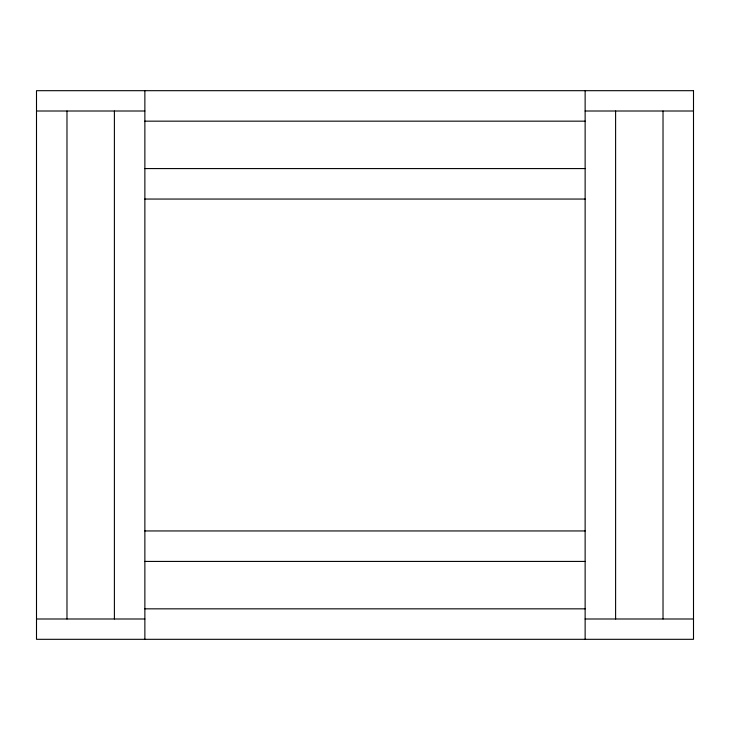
<?xml version="1.0" encoding="UTF-8"?>
<svg xmlns="http://www.w3.org/2000/svg" width="730" height="730" viewBox="0 0 730 730"><rect width="100%" height="100%" fill="white"/><g stroke="black" fill="none" stroke-linecap="round" stroke-linejoin="round"><path stroke-width="1.09" d="M36.5 111.006L144.868 111.006M585.131 111.006L693.5 111.006M144.868 121.162L585.131 121.162M144.868 168.575L585.131 168.575M144.868 199.053L585.131 199.053M144.868 530.947L585.131 530.947M144.868 561.425L585.131 561.425M144.868 608.838L585.131 608.838M36.5 618.994L144.868 618.994M585.131 618.994L693.5 618.994M663.023 111.006L663.023 618.994M615.609 111.006L615.609 618.994M585.131 90.684L585.131 639.316M144.868 90.684L144.868 639.316M114.391 111.006L114.391 618.994M66.978 111.006L66.978 618.994M693.5 90.684L36.5 90.684L36.5 639.316L693.5 639.316L693.5 90.684"/></g></svg>
